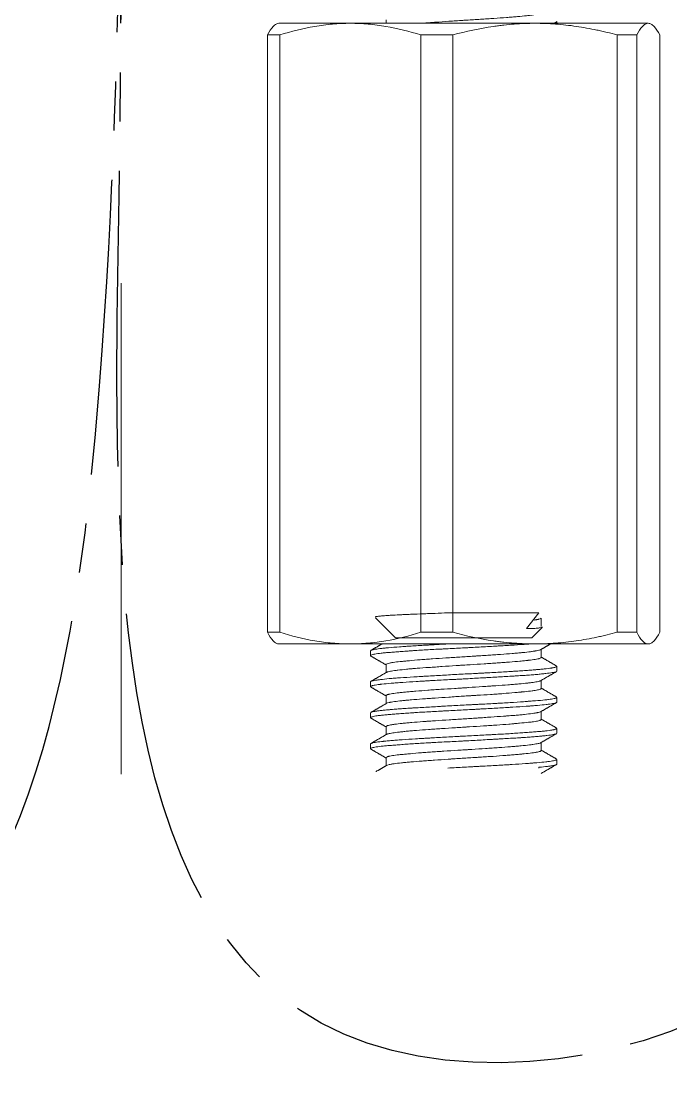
# Model space of a CAD drawing. Extents: x 9509 to 10103, y -15405 to -14985.
# Drawn here: x 9850.33 to 9871.25, y -15349.08 to -15314.65 of the extents above; entities that cross this region are included whole.
import ezdxf

# ---------------------------------------------------------------- set-up
doc = ezdxf.new("R2010")
doc.units = 0
doc.header["$MEASUREMENT"] = 0
for name, pattern in [('CENTER', [47.5, 22, -8.5, 8.5, -8.5]), ('CENTER2', [28.575, 19.05, -3.175, 3.175, -3.175]), ('HIDDEN2', [4.7625, 3.175, -1.5875])]:
    doc.linetypes.add(name, pattern=pattern)
doc.layers.add('1', color=4, linetype='HIDDEN2')
doc.layers.add('CENTER', color=1, linetype='CENTER2')

msp = doc.modelspace()

# ---------------------------------------------------------------- linework, layer by layer
at = {"layer": '1', "color": 1, "linetype": 'CENTER', "lineweight": 13}
msp.add_line((9853.544, -15133.095), (9853.544, -15338.913), dxfattribs=at)
at = {"layer": '1', "color": 7, "linetype": 'Continuous', "lineweight": 18}
for p, q in [((9870.53, -15314.716), (9858.632, -15314.716)), ((9862.081, -15314.604), (9862.081, -15314.716)), ((9867.581, -15314.716), (9867.581, -15314.66)), ((9858.259, -15334.341), (9858.259, -15315.092)), ((9858.655, -15315.092), (9858.259, -15315.092)), ((9858.655, -15334.341), (9858.655, -15315.092)), ((9864.231, -15315.092), (9863.206, -15315.092)), ((9863.206, -15334.341), (9863.206, -15315.092)), ((9864.231, -15334.341), (9864.231, -15315.092)), ((9870.157, -15315.092), (9869.528, -15315.092)), ((9869.528, -15334.341), (9869.528, -15315.092)), ((9870.157, -15334.341), (9870.157, -15315.092)), ((9870.904, -15334.341), (9870.904, -15315.092)), ((9864.071, -15333.716), (9867.009, -15333.716)), ((9867.009, -15333.716), (9866.605, -15334.216)), ((9861.74, -15333.874), (9862.381, -15334.516)), ((9867.081, -15334.15), (9867.081, -15333.888)), ((9858.655, -15334.341), (9858.259, -15334.341)), ((9864.231, -15334.341), (9863.206, -15334.341)), ((9866.875, -15334.216), (9866.605, -15334.216)), ((9866.781, -15334.516), (9867.115, -15334.182)), ((9870.157, -15334.341), (9869.528, -15334.341)), ((9858.581, -15334.716), (9860.931, -15334.716)), ((9860.931, -15334.716), (9866.88, -15334.716)), ((9862.381, -15334.516), (9866.781, -15334.516)), ((9866.88, -15334.716), (9870.53, -15334.716)), ((9861.581, -15334.939), (9861.581, -15335.094)), ((9867.081, -15335.15), (9867.081, -15334.892)), ((9862.081, -15335.383), (9862.081, -15335.641)), ((9867.581, -15335.594), (9867.581, -15335.438)), ((9861.581, -15335.939), (9861.581, -15336.094)), ((9867.081, -15336.15), (9867.081, -15335.892)), ((9862.081, -15336.383), (9862.081, -15336.641)), ((9867.581, -15336.594), (9867.581, -15336.439)), ((9867.081, -15337.15), (9867.081, -15336.892)), ((9861.581, -15336.938), (9861.581, -15337.094)), ((9862.081, -15337.383), (9862.081, -15337.641)), ((9867.581, -15337.594), (9867.581, -15337.438)), ((9861.581, -15337.939), (9861.581, -15338.094)), ((9867.081, -15338.149), (9867.081, -15337.892)), ((9862.081, -15338.383), (9862.081, -15338.641)), ((9867.581, -15338.594), (9867.581, -15338.439)), ((9867.009, -15338.693), (9867.009, -15338.716))]:
    msp.add_line(p, q, dxfattribs=at)
for points, knots in [([(9863.181, -15314.716), (9863.239, -15314.712), (9863.299, -15314.708), (9863.426, -15314.699), (9863.511, -15314.693), (9863.599, -15314.687), (9863.634, -15314.684), (9863.652, -15314.683), (9863.705, -15314.679), (9863.741, -15314.677), (9863.921, -15314.664), (9864.068, -15314.654), (9864.293, -15314.639), (9864.368, -15314.634), (9864.464, -15314.628), (9864.483, -15314.627), (9864.521, -15314.624), (9864.54, -15314.623), (9864.597, -15314.619), (9864.635, -15314.617), (9864.825, -15314.605), (9864.975, -15314.596), (9865.16, -15314.584), (9865.197, -15314.582), (9865.271, -15314.577), (9865.308, -15314.575), (9865.417, -15314.568), (9865.488, -15314.563), (9865.697, -15314.549), (9865.831, -15314.539), (9865.989, -15314.526), (9866.021, -15314.524), (9866.083, -15314.519), (9866.113, -15314.516), (9866.202, -15314.509), (9866.259, -15314.504), (9866.423, -15314.489), (9866.522, -15314.48), (9866.634, -15314.468), (9866.655, -15314.466), (9866.697, -15314.461), (9866.717, -15314.459), (9866.775, -15314.452), (9866.845, -15314.442), (9866.904, -15314.433), (9866.943, -15314.426), (9866.955, -15314.423), (9866.978, -15314.418), (9866.988, -15314.416), (9867.037, -15314.403), (9867.063, -15314.393), (9867.079, -15314.379), (9867.081, -15314.375), (9867.081, -15314.371)], [0.2846428, 0.2846428, 0.2846428, 0.2846428, 0.3126218, 0.3126218, 0.3427278, 0.3502543, 0.3502543, 0.3577808, 0.3577808, 0.3728338, 0.3728338, 0.4330458, 0.4330458, 0.4631519, 0.4631519, 0.4706784, 0.4706784, 0.4782049, 0.4782049, 0.4932579, 0.4932579, 0.5534699, 0.5534699, 0.5685229, 0.5685229, 0.5835759, 0.5835759, 0.6136819, 0.6136819, 0.6738939, 0.6738939, 0.6889469, 0.6889469, 0.7039999, 0.7039999, 0.7341059, 0.7341059, 0.794318, 0.794318, 0.809371, 0.809371, 0.824424, 0.824424, 0.85453, 0.884636, 0.884636, 0.899689, 0.899689, 0.914742, 0.914742, 0.974954, 0.974954, 1, 1, 1, 1]), ([(9858.259, -15315.092), (9858.321, -15314.974), (9858.383, -15314.879), (9858.476, -15314.783), (9858.507, -15314.758), (9858.57, -15314.725), (9858.601, -15314.716), (9858.632, -15314.716)], [0, 0, 0, 0, 0.5, 0.5, 0.75, 0.75, 1, 1, 1, 1]), ([(9860.931, -15314.716), (9860.74, -15314.716), (9860.549, -15314.725), (9860.165, -15314.758), (9859.974, -15314.783), (9859.404, -15314.88), (9859.028, -15314.974), (9858.655, -15315.092)], [0, 0, 0, 0, 0.25, 0.25, 0.5, 0.5, 1, 1, 1, 1]), ([(9863.206, -15315.092), (9862.831, -15314.974), (9862.455, -15314.879), (9861.886, -15314.783), (9861.696, -15314.758), (9861.314, -15314.725), (9861.123, -15314.716), (9860.931, -15314.716)], [0, 0, 0, 0, 0.5, 0.5, 0.75, 0.75, 1, 1, 1, 1]), ([(9866.88, -15314.716), (9866.657, -15314.716), (9866.435, -15314.725), (9866.1, -15314.75), (9865.989, -15314.76), (9865.821, -15314.779), (9865.765, -15314.785), (9865.654, -15314.8), (9865.152, -15314.869), (9864.661, -15314.975), (9864.231, -15315.092)], [0, 0, 0, 0, 0.25, 0.25, 0.375, 0.375, 0.4375, 0.4375, 0.5, 1, 1, 1, 1]), ([(9869.528, -15315.092), (9869.42, -15315.062), (9869.257, -15315.02), (9869.092, -15314.982), (9868.982, -15314.957), (9868.927, -15314.945), (9868.652, -15314.887), (9868.431, -15314.847), (9867.989, -15314.782), (9867.768, -15314.758), (9867.324, -15314.725), (9867.102, -15314.716), (9866.88, -15314.716)], [0, 0, 0, 0, 0.125, 0.1875, 0.1875, 0.25, 0.25, 0.5, 0.5, 0.75, 0.75, 1, 1, 1, 1]), ([(9867.404, -15314.716), (9867.444, -15314.71), (9867.477, -15314.703), (9867.524, -15314.692), (9867.54, -15314.687), (9867.556, -15314.681), (9867.559, -15314.679), (9867.564, -15314.677), (9867.571, -15314.673), (9867.576, -15314.669), (9867.58, -15314.664), (9867.581, -15314.662), (9867.581, -15314.659)], [0.8021387, 0.8021387, 0.8021387, 0.8021387, 0.8700665, 0.8700665, 0.9214645, 0.9214645, 0.9343141, 0.9343141, 0.9471636, 0.9728626, 0.9728626, 1, 1, 1, 1]), ([(9870.53, -15314.716), (9870.499, -15314.716), (9870.468, -15314.725), (9870.405, -15314.758), (9870.373, -15314.783), (9870.28, -15314.88), (9870.218, -15314.974), (9870.157, -15315.092)], [0, 0, 0, 0, 0.25, 0.25, 0.5, 0.5, 1, 1, 1, 1]), ([(9870.904, -15315.092), (9870.842, -15314.974), (9870.78, -15314.879), (9870.687, -15314.783), (9870.656, -15314.758), (9870.593, -15314.725), (9870.562, -15314.716), (9870.53, -15314.716)], [0, 0, 0, 0, 0.5, 0.5, 0.75, 0.75, 1, 1, 1, 1]), ([(9861.729, -15333.846), (9861.733, -15333.844), (9861.739, -15333.842), (9861.751, -15333.839), (9861.756, -15333.838), (9861.768, -15333.836), (9861.775, -15333.834), (9861.812, -15333.829), (9861.852, -15333.824), (9861.95, -15333.814), (9862.009, -15333.809), (9862.094, -15333.803), (9862.112, -15333.801), (9862.148, -15333.799), (9862.205, -15333.795), (9862.265, -15333.791), (9862.393, -15333.784), (9862.486, -15333.779), (9862.637, -15333.771), (9862.69, -15333.769), (9862.799, -15333.764), (9862.854, -15333.762), (9863.026, -15333.755), (9863.145, -15333.751), (9863.332, -15333.743), (9863.396, -15333.741), (9863.494, -15333.737), (9863.526, -15333.736), (9863.593, -15333.734), (9863.626, -15333.733), (9863.794, -15333.726), (9863.931, -15333.721), (9864.071, -15333.716)], [0, 0, 0, 0, 0.043439, 0.043439, 0.071573, 0.071573, 0.099707, 0.099707, 0.212244, 0.212244, 0.32478, 0.32478, 0.352914, 0.352914, 0.381048, 0.437317, 0.437317, 0.549853, 0.549853, 0.606122, 0.606122, 0.66239, 0.66239, 0.774927, 0.774927, 0.831195, 0.831195, 0.859329, 0.859329, 0.887463, 0.887463, 1, 1, 1, 1]), ([(9867.081, -15333.887), (9867.079, -15333.89), (9867.077, -15333.893), (9867.06, -15333.906), (9867.034, -15333.915), (9866.984, -15333.926), (9866.974, -15333.929), (9866.95, -15333.933), (9866.938, -15333.936), (9866.903, -15333.942), (9866.879, -15333.946), (9866.853, -15333.95)], [0, 0, 0, 0, 0.146422, 0.146422, 0.592853, 0.592853, 0.704461, 0.704461, 0.816069, 0.816069, 1, 1, 1, 1]), ([(9858.259, -15334.341), (9858.321, -15334.459), (9858.383, -15334.553), (9858.476, -15334.65), (9858.507, -15334.675), (9858.57, -15334.708), (9858.601, -15334.716), (9858.632, -15334.716)], [0, 0, 0, 0, 0.5, 0.5, 0.75, 0.75, 1, 1, 1, 1]), ([(9860.931, -15334.716), (9860.74, -15334.716), (9860.549, -15334.708), (9860.165, -15334.674), (9859.974, -15334.65), (9859.404, -15334.553), (9859.028, -15334.458), (9858.655, -15334.341)], [0, 0, 0, 0, 0.25, 0.25, 0.5, 0.5, 1, 1, 1, 1]), ([(9863.206, -15334.341), (9862.831, -15334.459), (9862.455, -15334.553), (9861.886, -15334.65), (9861.696, -15334.675), (9861.314, -15334.708), (9861.123, -15334.716), (9860.931, -15334.716)], [0, 0, 0, 0, 0.5, 0.5, 0.75, 0.75, 1, 1, 1, 1]), ([(9866.88, -15334.716), (9866.657, -15334.716), (9866.435, -15334.708), (9866.1, -15334.683), (9865.989, -15334.672), (9865.821, -15334.654), (9865.765, -15334.647), (9865.654, -15334.633), (9865.152, -15334.564), (9864.661, -15334.457), (9864.231, -15334.341)], [0, 0, 0, 0, 0.25, 0.25, 0.375, 0.375, 0.4375, 0.4375, 0.5, 1, 1, 1, 1]), ([(9866.875, -15334.216), (9866.906, -15334.213), (9866.934, -15334.211), (9866.972, -15334.206), (9866.984, -15334.205), (9867.007, -15334.202), (9867.018, -15334.2), (9867.067, -15334.193), (9867.094, -15334.187), (9867.117, -15334.179), (9867.121, -15334.176), (9867.124, -15334.174)], [0, 0, 0, 0, 0.206312, 0.206312, 0.309467, 0.309467, 0.412623, 0.412623, 0.825246, 0.825246, 1, 1, 1, 1]), ([(9869.528, -15334.341), (9869.42, -15334.37), (9869.257, -15334.412), (9869.092, -15334.451), (9868.982, -15334.475), (9868.927, -15334.488), (9868.652, -15334.546), (9868.431, -15334.586), (9867.989, -15334.65), (9867.768, -15334.675), (9867.324, -15334.708), (9867.102, -15334.716), (9866.88, -15334.716)], [0, 0, 0, 0, 0.125, 0.1875, 0.1875, 0.25, 0.25, 0.5, 0.5, 0.75, 0.75, 1, 1, 1, 1]), ([(9870.53, -15334.716), (9870.499, -15334.716), (9870.468, -15334.708), (9870.405, -15334.674), (9870.373, -15334.65), (9870.28, -15334.553), (9870.218, -15334.458), (9870.157, -15334.341)], [0, 0, 0, 0, 0.25, 0.25, 0.5, 0.5, 1, 1, 1, 1]), ([(9870.904, -15334.341), (9870.842, -15334.459), (9870.78, -15334.553), (9870.687, -15334.65), (9870.656, -15334.675), (9870.593, -15334.708), (9870.562, -15334.716), (9870.53, -15334.716)], [0, 0, 0, 0, 0.5, 0.5, 0.75, 0.75, 1, 1, 1, 1]), ([(9866.744, -15334.716), (9866.737, -15334.716), (9866.731, -15334.717), (9866.693, -15334.72), (9866.661, -15334.722), (9866.611, -15334.726), (9866.595, -15334.727), (9866.561, -15334.729), (9866.544, -15334.73), (9866.39, -15334.741), (9866.244, -15334.75), (9866.013, -15334.763), (9865.934, -15334.768), (9865.832, -15334.774), (9865.811, -15334.775), (9865.77, -15334.777), (9865.749, -15334.779), (9865.687, -15334.782), (9865.645, -15334.785), (9865.434, -15334.797), (9865.261, -15334.807), (9864.997, -15334.822), (9864.908, -15334.827), (9864.796, -15334.833), (9864.773, -15334.834), (9864.728, -15334.837), (9864.661, -15334.84), (9864.593, -15334.844), (9864.37, -15334.856), (9864.192, -15334.865), (9863.973, -15334.876), (9863.907, -15334.879), (9863.841, -15334.883), (9863.798, -15334.885), (9863.776, -15334.886), (9863.667, -15334.892), (9863.582, -15334.896), (9863.332, -15334.91), (9863.173, -15334.92), (9862.981, -15334.932), (9862.943, -15334.935), (9862.887, -15334.939), (9862.869, -15334.94), (9862.832, -15334.942), (9862.741, -15334.949), (9862.654, -15334.955), (9862.52, -15334.965), (9862.457, -15334.969), (9862.334, -15334.979), (9862.276, -15334.983), (9862.193, -15334.99), (9862.166, -15334.992), (9862.113, -15334.997), (9862.088, -15334.999), (9862.015, -15335.006), (9861.97, -15335.011), (9861.845, -15335.024), (9861.776, -15335.034), (9861.708, -15335.046), (9861.695, -15335.049), (9861.672, -15335.054), (9861.661, -15335.056), (9861.632, -15335.064), (9861.602, -15335.074), (9861.587, -15335.083), (9861.58, -15335.093), (9861.581, -15335.098), (9861.588, -15335.105), (9861.592, -15335.108), (9861.597, -15335.11)], [0, 0, 0, 0, 0.003762, 0.003762, 0.021846, 0.021846, 0.030888, 0.030888, 0.039931, 0.039931, 0.112269, 0.112269, 0.148438, 0.148438, 0.15748, 0.15748, 0.166522, 0.166522, 0.184607, 0.184607, 0.256945, 0.256945, 0.293114, 0.293114, 0.302156, 0.302156, 0.311198, 0.329283, 0.329283, 0.401621, 0.401621, 0.419705, 0.428747, 0.428747, 0.43779, 0.43779, 0.473959, 0.473959, 0.546297, 0.546297, 0.564381, 0.564381, 0.573423, 0.573423, 0.582465, 0.618634, 0.618634, 0.654803, 0.654803, 0.690972, 0.690972, 0.709057, 0.709057, 0.727141, 0.727141, 0.76331, 0.76331, 0.835648, 0.835648, 0.853733, 0.853733, 0.871817, 0.871817, 0.907986, 0.944155, 0.944155, 0.980324, 0.980324, 1, 1, 1, 1]), ([(9861.595, -15334.923), (9861.595, -15334.923), (9861.604, -15334.919), (9861.616, -15334.914), (9861.641, -15334.907), (9861.651, -15334.905), (9861.666, -15334.902), (9861.672, -15334.9), (9861.683, -15334.898), (9861.689, -15334.897), (9861.744, -15334.887), (9861.808, -15334.877), (9861.925, -15334.863), (9861.968, -15334.858), (9862.026, -15334.852), (9862.038, -15334.851), (9862.063, -15334.848), (9862.075, -15334.847), (9862.113, -15334.843), (9862.138, -15334.841), (9862.271, -15334.828), (9862.389, -15334.818), (9862.584, -15334.804), (9862.652, -15334.8), (9862.741, -15334.794), (9862.758, -15334.793), (9862.795, -15334.791), (9862.849, -15334.787), (9862.904, -15334.784), (9863.092, -15334.772), (9863.249, -15334.763), (9863.456, -15334.751), (9863.518, -15334.748), (9863.582, -15334.744), (9863.624, -15334.742), (9863.646, -15334.741), (9863.753, -15334.734), (9863.84, -15334.729), (9863.977, -15334.722), (9864.028, -15334.719), (9864.078, -15334.716)], [0, 0, 0, 0, 0.001095, 0.069626, 0.069626, 0.103891, 0.103891, 0.121024, 0.121024, 0.138156, 0.138156, 0.275218, 0.275218, 0.343749, 0.343749, 0.360882, 0.360882, 0.378014, 0.378014, 0.41228, 0.41228, 0.549341, 0.549341, 0.617872, 0.617872, 0.635005, 0.635005, 0.652137, 0.686403, 0.686403, 0.823464, 0.823464, 0.85773, 0.874863, 0.874863, 0.891995, 0.891995, 0.960526, 0.960526, 1, 1, 1, 1]), ([(9867.071, -15334.898), (9867.065, -15334.902), (9867.057, -15334.905), (9867.021, -15334.918), (9866.983, -15334.927), (9866.919, -15334.939), (9866.905, -15334.942), (9866.883, -15334.945), (9866.875, -15334.946), (9866.86, -15334.949), (9866.852, -15334.95), (9866.812, -15334.956), (9866.776, -15334.961), (9866.662, -15334.976), (9866.575, -15334.986), (9866.463, -15334.997), (9866.451, -15334.998), (9866.425, -15335.001), (9866.412, -15335.002), (9866.373, -15335.006), (9866.346, -15335.008), (9866.264, -15335.015), (9866.208, -15335.02), (9866.032, -15335.034), (9865.906, -15335.043), (9865.755, -15335.054), (9865.739, -15335.055), (9865.705, -15335.057), (9865.654, -15335.061), (9865.602, -15335.064), (9865.498, -15335.072), (9865.357, -15335.081), (9865.211, -15335.091), (9865.101, -15335.099), (9865.064, -15335.101), (9864.989, -15335.106), (9864.951, -15335.109), (9864.838, -15335.116), (9864.763, -15335.121), (9864.612, -15335.131), (9864.537, -15335.136), (9864.386, -15335.145), (9864.311, -15335.15), (9864.198, -15335.157), (9864.161, -15335.159), (9864.086, -15335.164), (9864.049, -15335.166), (9863.864, -15335.178), (9863.721, -15335.187), (9863.514, -15335.202), (9863.446, -15335.206), (9863.346, -15335.214), (9863.313, -15335.216), (9863.248, -15335.221), (9863.216, -15335.224), (9863.059, -15335.236), (9862.942, -15335.246), (9862.78, -15335.261), (9862.728, -15335.266), (9862.629, -15335.275), (9862.583, -15335.28), (9862.452, -15335.294), (9862.377, -15335.303), (9862.297, -15335.315), (9862.282, -15335.317), (9862.253, -15335.322), (9862.239, -15335.324), (9862.201, -15335.332), (9862.179, -15335.337), (9862.123, -15335.352), (9862.098, -15335.362), (9862.085, -15335.374), (9862.083, -15335.377), (9862.082, -15335.38), (9862.081, -15335.381), (9862.081, -15335.382)], [0, 0, 0, 0, 0.024331, 0.024331, 0.083969, 0.083969, 0.098878, 0.098878, 0.106333, 0.106333, 0.113787, 0.113787, 0.143606, 0.143606, 0.203243, 0.203243, 0.210698, 0.210698, 0.218153, 0.218153, 0.233062, 0.233062, 0.262881, 0.262881, 0.322518, 0.322518, 0.329973, 0.329973, 0.337427, 0.352337, 0.352337, 0.382155, 0.411974, 0.411974, 0.426883, 0.426883, 0.441793, 0.441793, 0.471611, 0.471611, 0.50143, 0.50143, 0.531249, 0.531249, 0.546158, 0.546158, 0.561067, 0.561067, 0.620705, 0.620705, 0.650523, 0.650523, 0.665433, 0.665433, 0.680342, 0.680342, 0.739979, 0.739979, 0.769798, 0.769798, 0.799617, 0.799617, 0.859254, 0.859254, 0.874163, 0.874163, 0.889073, 0.889073, 0.918891, 0.918891, 0.978529, 0.978529, 0.993438, 0.993438, 1, 1, 1, 1]), ([(9862.096, -15335.632), (9862.1, -15335.63), (9862.105, -15335.628), (9862.113, -15335.625), (9862.116, -15335.624), (9862.123, -15335.621), (9862.126, -15335.62), (9862.16, -15335.61), (9862.203, -15335.6), (9862.287, -15335.586), (9862.326, -15335.58), (9862.37, -15335.574), (9862.388, -15335.571), (9862.398, -15335.57), (9862.426, -15335.566), (9862.445, -15335.564), (9862.547, -15335.551), (9862.639, -15335.541), (9862.792, -15335.527), (9862.846, -15335.522), (9862.917, -15335.516), (9862.932, -15335.515), (9862.961, -15335.512), (9863.004, -15335.509), (9863.049, -15335.505), (9863.201, -15335.493), (9863.329, -15335.484), (9863.499, -15335.472), (9863.534, -15335.47), (9863.603, -15335.465), (9863.639, -15335.463), (9863.746, -15335.455), (9863.818, -15335.45), (9864.036, -15335.436), (9864.184, -15335.425), (9864.374, -15335.413), (9864.412, -15335.41), (9864.488, -15335.405), (9864.527, -15335.403), (9864.641, -15335.396), (9864.717, -15335.391), (9864.943, -15335.377), (9865.092, -15335.368), (9865.276, -15335.356), (9865.313, -15335.354), (9865.386, -15335.349), (9865.421, -15335.347), (9865.528, -15335.339), (9865.667, -15335.33), (9865.801, -15335.32), (9865.898, -15335.313), (9865.946, -15335.309), (9865.994, -15335.305), (9866.025, -15335.302), (9866.041, -15335.301), (9866.18, -15335.29), (9866.293, -15335.28), (9866.449, -15335.266), (9866.499, -15335.261), (9866.569, -15335.254), (9866.592, -15335.252), (9866.626, -15335.248), (9866.637, -15335.247), (9866.658, -15335.245), (9866.669, -15335.243), (9866.762, -15335.233), (9866.832, -15335.223), (9866.919, -15335.209), (9866.952, -15335.203), (9866.979, -15335.197), (9866.99, -15335.194), (9866.995, -15335.193), (9867.009, -15335.189), (9867.018, -15335.187), (9867.058, -15335.174), (9867.076, -15335.164), (9867.081, -15335.152), (9867.081, -15335.15), (9867.081, -15335.148)], [0, 0, 0, 0, 0.013796, 0.013796, 0.021294, 0.021294, 0.028792, 0.028792, 0.088772, 0.088772, 0.118763, 0.126261, 0.126261, 0.133758, 0.133758, 0.148753, 0.148753, 0.208734, 0.208734, 0.238725, 0.238725, 0.246222, 0.246222, 0.25372, 0.268715, 0.268715, 0.328696, 0.328696, 0.343691, 0.343691, 0.358687, 0.358687, 0.388677, 0.388677, 0.448658, 0.448658, 0.463653, 0.463653, 0.478648, 0.478648, 0.508639, 0.508639, 0.56862, 0.56862, 0.583615, 0.583615, 0.59861, 0.59861, 0.628601, 0.658591, 0.658591, 0.673586, 0.681084, 0.681084, 0.688582, 0.688582, 0.748562, 0.748562, 0.778553, 0.778553, 0.793548, 0.793548, 0.801046, 0.801046, 0.808543, 0.808543, 0.868524, 0.868524, 0.898515, 0.906012, 0.906012, 0.91351, 0.91351, 0.928505, 0.928505, 0.988486, 0.988486, 1, 1, 1, 1]), ([(9861.581, -15335.938), (9861.581, -15335.937), (9861.582, -15335.936), (9861.583, -15335.933), (9861.586, -15335.929), (9861.591, -15335.926), (9861.594, -15335.923), (9861.597, -15335.922), (9861.619, -15335.912), (9861.654, -15335.903), (9861.73, -15335.889), (9861.759, -15335.885), (9861.809, -15335.878), (9861.826, -15335.875), (9861.863, -15335.871), (9861.883, -15335.868), (9861.984, -15335.856), (9862.079, -15335.846), (9862.24, -15335.831), (9862.297, -15335.826), (9862.387, -15335.819), (9862.418, -15335.817), (9862.482, -15335.812), (9862.514, -15335.809), (9862.68, -15335.798), (9862.821, -15335.789), (9863.047, -15335.775), (9863.125, -15335.771), (9863.245, -15335.764), (9863.286, -15335.761), (9863.368, -15335.757), (9863.409, -15335.754), (9863.616, -15335.742), (9863.787, -15335.732), (9864.049, -15335.717), (9864.138, -15335.712), (9864.317, -15335.702), (9864.407, -15335.697), (9864.675, -15335.683), (9864.853, -15335.674), (9865.075, -15335.663), (9865.119, -15335.66), (9865.207, -15335.656), (9865.252, -15335.654), (9865.383, -15335.647), (9865.469, -15335.642), (9865.723, -15335.628), (9865.885, -15335.619), (9866.082, -15335.607), (9866.12, -15335.604), (9866.178, -15335.6), (9866.197, -15335.599), (9866.235, -15335.597), (9866.329, -15335.59), (9866.49, -15335.579), (9866.622, -15335.569), (9866.749, -15335.56), (9866.81, -15335.555), (9866.883, -15335.55), (9866.898, -15335.548), (9866.926, -15335.546), (9866.94, -15335.545), (9866.981, -15335.541), (9867.008, -15335.539), (9867.086, -15335.532), (9867.134, -15335.528), (9867.268, -15335.514), (9867.343, -15335.505), (9867.412, -15335.494), (9867.419, -15335.493), (9867.434, -15335.49), (9867.454, -15335.487), (9867.473, -15335.483), (9867.507, -15335.475), (9867.544, -15335.465), (9867.566, -15335.455), (9867.576, -15335.448), (9867.58, -15335.444), (9867.581, -15335.441), (9867.581, -15335.438), (9867.581, -15335.437), (9867.58, -15335.431), (9867.574, -15335.426), (9867.564, -15335.421)], [0, 0, 0, 0, 0.005079, 0.005079, 0.018883, 0.025784, 0.025784, 0.032686, 0.032686, 0.087898, 0.087898, 0.115504, 0.115504, 0.129307, 0.129307, 0.14311, 0.14311, 0.198322, 0.198322, 0.225928, 0.225928, 0.239731, 0.239731, 0.253534, 0.253534, 0.308746, 0.308746, 0.336352, 0.336352, 0.350155, 0.350155, 0.363958, 0.363958, 0.41917, 0.41917, 0.446776, 0.446776, 0.474382, 0.474382, 0.529594, 0.529594, 0.543397, 0.543397, 0.5572, 0.5572, 0.584806, 0.584806, 0.640018, 0.640018, 0.653821, 0.653821, 0.660722, 0.660722, 0.667624, 0.69523, 0.722836, 0.722836, 0.750442, 0.750442, 0.757343, 0.757343, 0.764245, 0.764245, 0.778048, 0.778048, 0.805654, 0.805654, 0.860866, 0.860866, 0.867767, 0.867767, 0.874669, 0.888472, 0.888472, 0.916078, 0.943684, 0.943684, 0.957487, 0.964389, 0.964389, 0.97129, 0.97129, 1, 1, 1, 1]), ([(9867.568, -15335.609), (9867.564, -15335.611), (9867.55, -15335.618), (9867.527, -15335.624), (9867.497, -15335.631), (9867.486, -15335.633), (9867.462, -15335.638), (9867.449, -15335.64), (9867.38, -15335.652), (9867.31, -15335.661), (9867.184, -15335.676), (9867.138, -15335.68), (9867.064, -15335.688), (9867.038, -15335.69), (9866.985, -15335.695), (9866.958, -15335.698), (9866.874, -15335.705), (9866.816, -15335.71), (9866.693, -15335.72), (9866.628, -15335.725), (9866.494, -15335.734), (9866.424, -15335.738), (9866.315, -15335.745), (9866.278, -15335.747), (9866.203, -15335.752), (9866.165, -15335.754), (9865.973, -15335.766), (9865.813, -15335.775), (9865.562, -15335.789), (9865.477, -15335.794), (9865.346, -15335.802), (9865.303, -15335.804), (9865.215, -15335.809), (9865.171, -15335.812), (9864.951, -15335.824), (9864.774, -15335.834), (9864.55, -15335.846), (9864.505, -15335.849), (9864.415, -15335.853), (9864.37, -15335.856), (9864.235, -15335.862), (9864.146, -15335.867), (9863.883, -15335.88), (9863.71, -15335.889), (9863.5, -15335.901), (9863.458, -15335.903), (9863.396, -15335.907), (9863.375, -15335.908), (9863.334, -15335.911), (9863.232, -15335.917), (9863.133, -15335.923), (9862.903, -15335.937), (9862.758, -15335.947), (9862.604, -15335.958), (9862.587, -15335.96), (9862.554, -15335.962), (9862.537, -15335.963), (9862.488, -15335.967), (9862.456, -15335.969), (9862.363, -15335.976), (9862.303, -15335.981), (9862.135, -15335.995), (9862.036, -15336.004), (9861.938, -15336.014), (9861.928, -15336.015), (9861.907, -15336.018), (9861.877, -15336.021), (9861.848, -15336.025), (9861.795, -15336.032), (9861.731, -15336.041), (9861.682, -15336.051), (9861.651, -15336.059), (9861.637, -15336.062), (9861.626, -15336.066), (9861.618, -15336.069), (9861.615, -15336.07), (9861.599, -15336.076), (9861.59, -15336.081), (9861.583, -15336.089), (9861.582, -15336.091), (9861.581, -15336.094)], [0, 0, 0, 0, 0.013182, 0.042608, 0.042608, 0.057321, 0.057321, 0.072034, 0.072034, 0.130885, 0.130885, 0.16031, 0.16031, 0.175023, 0.175023, 0.189736, 0.189736, 0.219161, 0.219161, 0.248587, 0.248587, 0.278013, 0.278013, 0.292725, 0.292725, 0.307438, 0.307438, 0.366289, 0.366289, 0.395715, 0.395715, 0.410428, 0.410428, 0.425141, 0.425141, 0.483992, 0.483992, 0.498704, 0.498704, 0.513417, 0.513417, 0.542843, 0.542843, 0.601694, 0.601694, 0.616407, 0.616407, 0.623763, 0.623763, 0.63112, 0.660545, 0.660545, 0.719396, 0.719396, 0.726753, 0.726753, 0.734109, 0.734109, 0.748822, 0.748822, 0.778247, 0.778247, 0.837099, 0.837099, 0.844455, 0.844455, 0.851811, 0.866524, 0.866524, 0.89595, 0.925375, 0.925375, 0.940088, 0.947445, 0.947445, 0.954801, 0.954801, 0.984227, 0.984227, 1, 1, 1, 1]), ([(9867.066, -15335.901), (9867.063, -15335.902), (9867.059, -15335.904), (9867.049, -15335.908), (9867.043, -15335.91), (9867.029, -15335.915), (9867.02, -15335.917), (9866.976, -15335.929), (9866.927, -15335.938), (9866.836, -15335.953), (9866.802, -15335.958), (9866.746, -15335.965), (9866.727, -15335.967), (9866.687, -15335.972), (9866.666, -15335.975), (9866.559, -15335.987), (9866.463, -15335.997), (9866.304, -15336.012), (9866.248, -15336.017), (9866.175, -15336.023), (9866.161, -15336.024), (9866.131, -15336.026), (9866.086, -15336.03), (9866.04, -15336.033), (9865.885, -15336.045), (9865.754, -15336.054), (9865.582, -15336.066), (9865.53, -15336.069), (9865.476, -15336.073), (9865.441, -15336.076), (9865.423, -15336.077), (9865.333, -15336.083), (9865.26, -15336.088), (9865.041, -15336.103), (9864.892, -15336.113), (9864.703, -15336.125), (9864.665, -15336.128), (9864.608, -15336.131), (9864.589, -15336.133), (9864.551, -15336.135), (9864.532, -15336.136), (9864.437, -15336.142), (9864.361, -15336.147), (9864.137, -15336.161), (9863.989, -15336.17), (9863.808, -15336.182), (9863.772, -15336.184), (9863.7, -15336.189), (9863.664, -15336.191), (9863.559, -15336.198), (9863.491, -15336.203), (9863.291, -15336.218), (9863.164, -15336.228), (9863.014, -15336.24), (9862.984, -15336.243), (9862.926, -15336.248), (9862.898, -15336.25), (9862.816, -15336.258), (9862.763, -15336.262), (9862.663, -15336.272), (9862.616, -15336.276), (9862.548, -15336.283), (9862.526, -15336.286), (9862.484, -15336.29), (9862.463, -15336.293), (9862.365, -15336.304), (9862.299, -15336.314), (9862.218, -15336.328), (9862.195, -15336.333), (9862.164, -15336.341), (9862.154, -15336.343), (9862.137, -15336.348), (9862.129, -15336.351), (9862.096, -15336.363), (9862.082, -15336.373), (9862.081, -15336.383)], [0, 0, 0, 0, 0.011277, 0.011277, 0.026272, 0.026272, 0.041267, 0.041267, 0.101248, 0.101248, 0.131238, 0.131238, 0.146233, 0.146233, 0.161229, 0.161229, 0.22121, 0.22121, 0.2512, 0.2512, 0.258698, 0.258698, 0.266195, 0.28119, 0.28119, 0.341171, 0.341171, 0.356166, 0.363664, 0.363664, 0.371162, 0.371162, 0.401152, 0.401152, 0.461133, 0.461133, 0.476128, 0.476128, 0.483626, 0.483626, 0.491123, 0.491123, 0.521114, 0.521114, 0.581095, 0.581095, 0.59609, 0.59609, 0.611085, 0.611085, 0.641076, 0.641076, 0.701056, 0.701056, 0.716052, 0.716052, 0.731047, 0.731047, 0.761037, 0.761037, 0.791028, 0.791028, 0.806023, 0.806023, 0.821018, 0.821018, 0.880999, 0.880999, 0.910989, 0.910989, 0.925985, 0.925985, 0.94098, 0.94098, 1, 1, 1, 1]), ([(9862.099, -15336.631), (9862.115, -15336.622), (9862.143, -15336.614), (9862.192, -15336.603), (9862.209, -15336.6), (9862.228, -15336.596), (9862.242, -15336.594), (9862.249, -15336.593), (9862.284, -15336.587), (9862.315, -15336.582), (9862.417, -15336.567), (9862.497, -15336.557), (9862.612, -15336.545), (9862.635, -15336.542), (9862.672, -15336.538), (9862.685, -15336.537), (9862.71, -15336.534), (9862.722, -15336.533), (9862.787, -15336.527), (9862.84, -15336.522), (9863.008, -15336.508), (9863.129, -15336.499), (9863.29, -15336.487), (9863.323, -15336.485), (9863.39, -15336.48), (9863.424, -15336.478), (9863.526, -15336.471), (9863.595, -15336.466), (9863.806, -15336.451), (9863.951, -15336.441), (9864.177, -15336.426), (9864.252, -15336.421), (9864.403, -15336.411), (9864.478, -15336.406), (9864.629, -15336.396), (9864.705, -15336.392), (9864.819, -15336.384), (9864.857, -15336.382), (9864.932, -15336.377), (9864.97, -15336.375), (9865.159, -15336.364), (9865.305, -15336.354), (9865.518, -15336.34), (9865.587, -15336.335), (9865.691, -15336.328), (9865.725, -15336.326), (9865.792, -15336.321), (9865.826, -15336.318), (9865.989, -15336.306), (9866.112, -15336.296), (9866.283, -15336.281), (9866.338, -15336.276), (9866.404, -15336.27), (9866.417, -15336.269), (9866.442, -15336.266), (9866.481, -15336.263), (9866.517, -15336.259), (9866.635, -15336.247), (9866.718, -15336.238), (9866.807, -15336.226), (9866.832, -15336.223), (9866.856, -15336.219), (9866.872, -15336.217), (9866.88, -15336.216), (9866.916, -15336.21), (9866.943, -15336.205), (9867.011, -15336.19), (9867.043, -15336.18), (9867.067, -15336.167), (9867.071, -15336.165), (9867.077, -15336.16), (9867.079, -15336.157), (9867.081, -15336.153), (9867.081, -15336.151), (9867.081, -15336.149)], [0, 0, 0, 0, 0.054913, 0.054913, 0.069966, 0.077493, 0.077493, 0.085019, 0.085019, 0.115125, 0.115125, 0.175337, 0.175337, 0.19039, 0.19039, 0.197917, 0.197917, 0.205443, 0.205443, 0.235549, 0.235549, 0.295761, 0.295761, 0.310814, 0.310814, 0.325867, 0.325867, 0.355973, 0.355973, 0.416185, 0.416185, 0.446291, 0.446291, 0.476397, 0.476397, 0.506503, 0.506503, 0.521556, 0.521556, 0.536609, 0.536609, 0.596821, 0.596821, 0.626926, 0.626926, 0.641979, 0.641979, 0.657032, 0.657032, 0.717244, 0.717244, 0.74735, 0.74735, 0.754877, 0.754877, 0.762403, 0.777456, 0.777456, 0.837668, 0.837668, 0.852721, 0.860248, 0.860248, 0.867774, 0.867774, 0.89788, 0.89788, 0.958092, 0.958092, 0.973145, 0.973145, 0.988198, 0.988198, 1, 1, 1, 1]), ([(9861.598, -15336.922), (9861.6, -15336.921), (9861.602, -15336.92), (9861.625, -15336.91), (9861.662, -15336.901), (9861.729, -15336.89), (9861.743, -15336.887), (9861.774, -15336.883), (9861.79, -15336.88), (9861.841, -15336.873), (9861.916, -15336.864), (9862.006, -15336.854), (9862.078, -15336.847), (9862.115, -15336.843), (9862.155, -15336.839), (9862.182, -15336.837), (9862.195, -15336.835), (9862.264, -15336.829), (9862.323, -15336.824), (9862.444, -15336.815), (9862.508, -15336.81), (9862.64, -15336.801), (9862.709, -15336.796), (9862.817, -15336.789), (9862.854, -15336.787), (9862.91, -15336.784), (9862.928, -15336.782), (9862.966, -15336.78), (9862.985, -15336.779), (9863.157, -15336.769), (9863.317, -15336.759), (9863.566, -15336.745), (9863.651, -15336.74), (9863.759, -15336.734), (9863.781, -15336.733), (9863.824, -15336.73), (9863.846, -15336.729), (9863.912, -15336.725), (9863.956, -15336.723), (9864.176, -15336.71), (9864.353, -15336.7), (9864.621, -15336.686), (9864.711, -15336.681), (9864.823, -15336.675), (9864.846, -15336.674), (9864.891, -15336.672), (9864.958, -15336.669), (9865.025, -15336.665), (9865.246, -15336.654), (9865.418, -15336.645), (9865.629, -15336.633), (9865.692, -15336.63), (9865.754, -15336.626), (9865.796, -15336.624), (9865.816, -15336.623), (9865.919, -15336.617), (9865.999, -15336.612), (9866.231, -15336.597), (9866.377, -15336.587), (9866.549, -15336.575), (9866.582, -15336.572), (9866.632, -15336.569), (9866.648, -15336.568), (9866.681, -15336.565), (9866.761, -15336.559), (9866.836, -15336.553), (9867.007, -15336.54), (9867.108, -15336.531), (9867.218, -15336.519), (9867.24, -15336.517), (9867.28, -15336.512), (9867.3, -15336.51), (9867.355, -15336.503), (9867.388, -15336.498), (9867.475, -15336.483), (9867.518, -15336.473), (9867.553, -15336.461), (9867.559, -15336.458), (9867.569, -15336.453), (9867.572, -15336.451), (9867.58, -15336.445), (9867.582, -15336.441), (9867.581, -15336.438)], [0, 0, 0, 0, 0.005188, 0.005188, 0.064151, 0.064151, 0.078891, 0.078891, 0.093632, 0.093632, 0.123113, 0.152594, 0.152594, 0.167335, 0.174705, 0.174705, 0.182075, 0.182075, 0.211556, 0.211556, 0.241037, 0.241037, 0.270518, 0.270518, 0.285259, 0.285259, 0.292629, 0.292629, 0.3, 0.3, 0.358962, 0.358962, 0.388443, 0.388443, 0.395813, 0.395813, 0.403183, 0.403183, 0.417924, 0.417924, 0.476886, 0.476886, 0.506367, 0.506367, 0.513738, 0.513738, 0.521108, 0.535848, 0.535848, 0.594811, 0.594811, 0.609551, 0.616921, 0.616921, 0.624292, 0.624292, 0.653773, 0.653773, 0.712735, 0.712735, 0.727476, 0.727476, 0.734846, 0.734846, 0.742216, 0.771697, 0.771697, 0.83066, 0.83066, 0.8454, 0.8454, 0.860141, 0.860141, 0.889622, 0.889622, 0.948584, 0.948584, 0.963325, 0.963325, 0.978065, 0.978065, 1, 1, 1, 1]), ([(9867.581, -15336.594), (9867.581, -15336.596), (9867.581, -15336.598), (9867.579, -15336.601), (9867.576, -15336.604), (9867.571, -15336.607), (9867.57, -15336.608), (9867.565, -15336.611), (9867.563, -15336.612), (9867.539, -15336.622), (9867.502, -15336.631), (9867.423, -15336.645), (9867.393, -15336.649), (9867.35, -15336.655), (9867.342, -15336.656), (9867.324, -15336.659), (9867.314, -15336.66), (9867.286, -15336.664), (9867.266, -15336.666), (9867.163, -15336.678), (9867.067, -15336.688), (9866.904, -15336.703), (9866.846, -15336.708), (9866.77, -15336.714), (9866.754, -15336.715), (9866.723, -15336.718), (9866.675, -15336.721), (9866.626, -15336.725), (9866.46, -15336.736), (9866.318, -15336.745), (9866.128, -15336.757), (9866.07, -15336.76), (9866.011, -15336.763), (9865.971, -15336.766), (9865.951, -15336.767), (9865.85, -15336.773), (9865.768, -15336.778), (9865.519, -15336.792), (9865.348, -15336.802), (9865.128, -15336.814), (9865.084, -15336.817), (9864.995, -15336.822), (9864.95, -15336.824), (9864.816, -15336.832), (9864.727, -15336.837), (9864.459, -15336.851), (9864.281, -15336.86), (9864.059, -15336.871), (9864.015, -15336.874), (9863.926, -15336.878), (9863.883, -15336.88), (9863.752, -15336.887), (9863.667, -15336.892), (9863.414, -15336.906), (9863.252, -15336.915), (9863.056, -15336.927), (9863.017, -15336.93), (9862.941, -15336.935), (9862.904, -15336.937), (9862.794, -15336.945), (9862.652, -15336.955), (9862.52, -15336.965), (9862.394, -15336.974), (9862.334, -15336.979), (9862.247, -15336.986), (9862.219, -15336.988), (9862.164, -15336.992), (9862.138, -15336.995), (9862.062, -15337.001), (9861.967, -15337.011), (9861.886, -15337.02), (9861.831, -15337.027), (9861.813, -15337.029), (9861.78, -15337.034), (9861.764, -15337.036), (9861.69, -15337.049), (9861.646, -15337.059), (9861.604, -15337.074), (9861.594, -15337.079), (9861.585, -15337.086), (9861.583, -15337.088), (9861.582, -15337.092), (9861.581, -15337.093), (9861.581, -15337.094)], [0, 0, 0, 0, 0.009352, 0.009352, 0.023609, 0.023609, 0.030737, 0.030737, 0.037865, 0.037865, 0.094891, 0.094891, 0.123403, 0.123403, 0.130532, 0.130532, 0.13766, 0.13766, 0.151916, 0.151916, 0.208942, 0.208942, 0.237455, 0.237455, 0.244583, 0.244583, 0.251711, 0.265967, 0.265967, 0.322993, 0.322993, 0.337249, 0.344377, 0.344377, 0.351506, 0.351506, 0.380018, 0.380018, 0.437044, 0.437044, 0.4513, 0.4513, 0.465557, 0.465557, 0.494069, 0.494069, 0.551095, 0.551095, 0.565351, 0.565351, 0.579608, 0.579608, 0.60812, 0.60812, 0.665146, 0.665146, 0.679402, 0.679402, 0.693659, 0.693659, 0.722171, 0.750684, 0.750684, 0.779197, 0.779197, 0.793453, 0.793453, 0.80771, 0.80771, 0.836222, 0.864735, 0.864735, 0.878992, 0.878992, 0.893248, 0.893248, 0.950274, 0.950274, 0.978786, 0.978786, 0.993043, 0.993043, 1, 1, 1, 1]), ([(9867.067, -15336.9), (9867.065, -15336.901), (9867.064, -15336.902), (9867.043, -15336.912), (9867.011, -15336.921), (9866.954, -15336.933), (9866.941, -15336.935), (9866.915, -15336.94), (9866.901, -15336.942), (9866.857, -15336.949), (9866.825, -15336.954), (9866.719, -15336.969), (9866.636, -15336.979), (9866.518, -15336.991), (9866.494, -15336.994), (9866.444, -15336.999), (9866.418, -15337.001), (9866.34, -15337.009), (9866.286, -15337.013), (9866.173, -15337.023), (9866.114, -15337.027), (9866.022, -15337.034), (9865.975, -15337.038), (9865.928, -15337.041), (9865.895, -15337.044), (9865.879, -15337.045), (9865.732, -15337.055), (9865.596, -15337.065), (9865.384, -15337.079), (9865.312, -15337.084), (9865.202, -15337.092), (9865.166, -15337.094), (9865.11, -15337.098), (9865.091, -15337.099), (9865.054, -15337.102), (9865.035, -15337.103), (9864.867, -15337.115), (9864.717, -15337.125), (9864.491, -15337.139), (9864.396, -15337.145), (9864.302, -15337.151), (9864.264, -15337.153), (9864.245, -15337.154), (9864.188, -15337.158), (9864.151, -15337.16), (9863.965, -15337.171), (9863.82, -15337.181), (9863.609, -15337.195), (9863.54, -15337.2), (9863.454, -15337.206), (9863.437, -15337.207), (9863.403, -15337.21), (9863.353, -15337.213), (9863.304, -15337.217), (9863.143, -15337.229), (9863.023, -15337.239), (9862.882, -15337.252), (9862.855, -15337.254), (9862.8, -15337.259), (9862.774, -15337.261), (9862.696, -15337.269), (9862.647, -15337.273), (9862.509, -15337.287), (9862.428, -15337.296), (9862.341, -15337.308), (9862.325, -15337.31), (9862.293, -15337.315), (9862.278, -15337.318), (9862.235, -15337.325), (9862.21, -15337.33), (9862.145, -15337.345), (9862.114, -15337.355), (9862.093, -15337.367), (9862.089, -15337.37), (9862.084, -15337.375), (9862.083, -15337.377), (9862.082, -15337.381), (9862.081, -15337.382), (9862.081, -15337.383)], [0, 0, 0, 0, 0.005746, 0.005746, 0.065612, 0.065612, 0.080579, 0.080579, 0.095545, 0.095545, 0.125478, 0.125478, 0.185344, 0.185344, 0.20031, 0.20031, 0.215277, 0.215277, 0.24521, 0.24521, 0.275143, 0.275143, 0.290109, 0.297592, 0.297592, 0.305075, 0.305075, 0.364941, 0.364941, 0.394874, 0.394874, 0.409841, 0.409841, 0.417324, 0.417324, 0.424807, 0.424807, 0.484673, 0.484673, 0.514606, 0.522089, 0.522089, 0.529572, 0.529572, 0.544539, 0.544539, 0.604405, 0.604405, 0.634337, 0.634337, 0.641821, 0.641821, 0.649304, 0.66427, 0.66427, 0.724136, 0.724136, 0.739103, 0.739103, 0.754069, 0.754069, 0.784002, 0.784002, 0.843868, 0.843868, 0.858834, 0.858834, 0.873801, 0.873801, 0.903734, 0.903734, 0.963599, 0.963599, 0.978566, 0.978566, 0.993532, 0.993532, 1, 1, 1, 1]), ([(9862.093, -15337.634), (9862.101, -15337.629), (9862.111, -15337.625), (9862.129, -15337.619), (9862.133, -15337.618), (9862.141, -15337.615), (9862.146, -15337.614), (9862.159, -15337.611), (9862.169, -15337.608), (9862.2, -15337.601), (9862.224, -15337.597), (9862.307, -15337.583), (9862.374, -15337.573), (9862.465, -15337.561), (9862.475, -15337.56), (9862.496, -15337.558), (9862.528, -15337.554), (9862.561, -15337.55), (9862.629, -15337.543), (9862.677, -15337.538), (9862.779, -15337.528), (9862.832, -15337.523), (9862.916, -15337.516), (9862.945, -15337.513), (9863.003, -15337.509), (9863.033, -15337.506), (9863.185, -15337.495), (9863.313, -15337.485), (9863.515, -15337.471), (9863.584, -15337.466), (9863.69, -15337.459), (9863.726, -15337.457), (9863.799, -15337.452), (9863.835, -15337.449), (9864.017, -15337.437), (9864.166, -15337.427), (9864.392, -15337.412), (9864.467, -15337.407), (9864.582, -15337.399), (9864.62, -15337.397), (9864.697, -15337.392), (9864.735, -15337.39), (9864.924, -15337.378), (9865.073, -15337.369), (9865.256, -15337.357), (9865.293, -15337.355), (9865.366, -15337.35), (9865.402, -15337.348), (9865.51, -15337.341), (9865.58, -15337.336), (9865.786, -15337.321), (9865.916, -15337.311), (9866.07, -15337.299), (9866.101, -15337.296), (9866.146, -15337.292), (9866.161, -15337.291), (9866.19, -15337.289), (9866.205, -15337.287), (9866.277, -15337.281), (9866.332, -15337.276), (9866.489, -15337.262), (9866.584, -15337.253), (9866.678, -15337.242), (9866.688, -15337.241), (9866.709, -15337.239), (9866.719, -15337.238), (9866.748, -15337.234), (9866.767, -15337.232), (9866.821, -15337.225), (9866.854, -15337.22), (9866.942, -15337.205), (9866.988, -15337.196), (9867.03, -15337.183), (9867.037, -15337.18), (9867.051, -15337.175), (9867.056, -15337.173), (9867.071, -15337.165), (9867.077, -15337.16), (9867.081, -15337.153), (9867.082, -15337.151), (9867.081, -15337.148)], [0, 0, 0, 0, 0.030116, 0.030116, 0.037585, 0.037585, 0.045054, 0.045054, 0.059992, 0.059992, 0.089867, 0.089867, 0.149619, 0.149619, 0.157088, 0.157088, 0.164557, 0.179495, 0.179495, 0.20937, 0.20937, 0.239246, 0.239246, 0.254184, 0.254184, 0.269122, 0.269122, 0.328873, 0.328873, 0.358749, 0.358749, 0.373687, 0.373687, 0.388625, 0.388625, 0.448376, 0.448376, 0.478252, 0.478252, 0.49319, 0.49319, 0.508128, 0.508128, 0.567879, 0.567879, 0.582817, 0.582817, 0.597755, 0.597755, 0.62763, 0.62763, 0.687382, 0.687382, 0.70232, 0.70232, 0.709789, 0.709789, 0.717258, 0.717258, 0.747133, 0.747133, 0.806885, 0.806885, 0.814354, 0.814354, 0.821823, 0.821823, 0.836761, 0.836761, 0.866636, 0.866636, 0.926388, 0.926388, 0.941326, 0.941326, 0.956263, 0.956263, 0.986139, 0.986139, 1, 1, 1, 1]), ([(9861.591, -15337.925), (9861.596, -15337.923), (9861.601, -15337.92), (9861.611, -15337.916), (9861.614, -15337.915), (9861.621, -15337.913), (9861.625, -15337.912), (9861.637, -15337.908), (9861.646, -15337.906), (9861.676, -15337.899), (9861.7, -15337.895), (9861.782, -15337.881), (9861.852, -15337.872), (9861.948, -15337.861), (9861.958, -15337.859), (9861.981, -15337.857), (9862.015, -15337.853), (9862.05, -15337.849), (9862.124, -15337.842), (9862.229, -15337.832), (9862.346, -15337.822), (9862.438, -15337.815), (9862.47, -15337.813), (9862.535, -15337.808), (9862.568, -15337.806), (9862.738, -15337.794), (9862.882, -15337.785), (9863.112, -15337.771), (9863.19, -15337.767), (9863.311, -15337.76), (9863.352, -15337.757), (9863.435, -15337.753), (9863.477, -15337.75), (9863.687, -15337.738), (9863.859, -15337.728), (9864.122, -15337.713), (9864.211, -15337.708), (9864.345, -15337.701), (9864.39, -15337.698), (9864.48, -15337.693), (9864.525, -15337.691), (9864.75, -15337.679), (9864.928, -15337.67), (9865.192, -15337.657), (9865.279, -15337.652), (9865.41, -15337.645), (9865.453, -15337.643), (9865.539, -15337.638), (9865.581, -15337.636), (9865.792, -15337.624), (9865.953, -15337.615), (9866.184, -15337.6), (9866.259, -15337.595), (9866.369, -15337.588), (9866.405, -15337.585), (9866.475, -15337.58), (9866.51, -15337.578), (9866.611, -15337.57), (9866.676, -15337.565), (9866.8, -15337.556), (9866.859, -15337.551), (9866.944, -15337.545), (9866.971, -15337.542), (9867.025, -15337.538), (9867.051, -15337.536), (9867.126, -15337.529), (9867.172, -15337.524), (9867.3, -15337.51), (9867.372, -15337.501), (9867.442, -15337.489), (9867.456, -15337.486), (9867.474, -15337.482), (9867.48, -15337.481), (9867.491, -15337.479), (9867.518, -15337.472), (9867.555, -15337.461), (9867.573, -15337.451), (9867.58, -15337.444), (9867.581, -15337.441), (9867.581, -15337.438)], [0, 0, 0, 0, 0.016854, 0.016854, 0.024169, 0.024169, 0.031484, 0.031484, 0.046114, 0.046114, 0.075374, 0.075374, 0.133895, 0.133895, 0.14121, 0.14121, 0.148525, 0.163155, 0.163155, 0.192415, 0.221676, 0.221676, 0.236306, 0.236306, 0.250936, 0.250936, 0.309456, 0.309456, 0.338717, 0.338717, 0.353347, 0.353347, 0.367977, 0.367977, 0.426498, 0.426498, 0.455758, 0.455758, 0.470388, 0.470388, 0.485018, 0.485018, 0.543539, 0.543539, 0.572799, 0.572799, 0.587429, 0.587429, 0.602059, 0.602059, 0.66058, 0.66058, 0.68984, 0.68984, 0.70447, 0.70447, 0.719101, 0.719101, 0.748361, 0.748361, 0.777621, 0.777621, 0.792251, 0.792251, 0.806881, 0.806881, 0.836142, 0.836142, 0.894662, 0.894662, 0.909292, 0.909292, 0.916607, 0.916607, 0.923923, 0.953183, 0.982443, 0.982443, 1, 1, 1, 1]), ([(9867.572, -15337.607), (9867.57, -15337.608), (9867.56, -15337.614), (9867.543, -15337.62), (9867.517, -15337.626), (9867.507, -15337.629), (9867.486, -15337.633), (9867.474, -15337.636), (9867.411, -15337.647), (9867.346, -15337.656), (9867.227, -15337.671), (9867.183, -15337.676), (9867.124, -15337.682), (9867.112, -15337.683), (9867.087, -15337.686), (9867.05, -15337.689), (9867.011, -15337.693), (9866.931, -15337.7), (9866.874, -15337.705), (9866.755, -15337.715), (9866.693, -15337.72), (9866.594, -15337.727), (9866.544, -15337.73), (9866.492, -15337.734), (9866.457, -15337.736), (9866.439, -15337.737), (9866.35, -15337.743), (9866.277, -15337.748), (9866.052, -15337.761), (9865.894, -15337.77), (9865.686, -15337.782), (9865.644, -15337.785), (9865.581, -15337.788), (9865.559, -15337.79), (9865.517, -15337.792), (9865.41, -15337.798), (9865.301, -15337.804), (9865.04, -15337.819), (9864.863, -15337.829), (9864.661, -15337.84), (9864.638, -15337.841), (9864.593, -15337.844), (9864.57, -15337.845), (9864.503, -15337.849), (9864.458, -15337.851), (9864.323, -15337.858), (9864.234, -15337.862), (9863.97, -15337.876), (9863.796, -15337.885), (9863.604, -15337.895), (9863.582, -15337.896), (9863.54, -15337.899), (9863.477, -15337.902), (9863.414, -15337.906), (9863.291, -15337.913), (9863.131, -15337.923), (9862.979, -15337.932), (9862.868, -15337.94), (9862.813, -15337.944), (9862.759, -15337.947), (9862.724, -15337.95), (9862.706, -15337.951), (9862.618, -15337.957), (9862.551, -15337.962), (9862.423, -15337.972), (9862.362, -15337.976), (9862.246, -15337.986), (9862.191, -15337.99), (9862.113, -15337.997), (9862.088, -15337.999), (9862.039, -15338.004), (9862.015, -15338.006), (9861.901, -15338.018), (9861.826, -15338.027), (9861.734, -15338.041), (9861.707, -15338.046), (9861.672, -15338.054), (9861.661, -15338.056), (9861.642, -15338.061), (9861.633, -15338.064), (9861.596, -15338.076), (9861.582, -15338.085), (9861.581, -15338.094)], [0, 0, 0, 0, 0.008426, 0.037687, 0.037687, 0.052317, 0.052317, 0.066947, 0.066947, 0.125467, 0.125467, 0.154728, 0.154728, 0.162043, 0.162043, 0.169358, 0.183988, 0.183988, 0.213248, 0.213248, 0.242509, 0.242509, 0.257139, 0.264454, 0.264454, 0.271769, 0.271769, 0.301029, 0.301029, 0.35955, 0.35955, 0.37418, 0.37418, 0.381495, 0.381495, 0.38881, 0.41807, 0.41807, 0.476591, 0.476591, 0.483906, 0.483906, 0.491221, 0.491221, 0.505851, 0.505851, 0.535111, 0.535111, 0.593632, 0.593632, 0.600947, 0.600947, 0.608262, 0.622892, 0.622892, 0.652153, 0.681413, 0.681413, 0.696043, 0.703358, 0.703358, 0.710673, 0.710673, 0.739933, 0.739933, 0.769194, 0.769194, 0.798454, 0.798454, 0.813084, 0.813084, 0.827714, 0.827714, 0.886235, 0.886235, 0.915495, 0.915495, 0.930125, 0.930125, 0.944755, 0.944755, 1, 1, 1, 1]), ([(9867.07, -15337.898), (9867.069, -15337.899), (9867.068, -15337.899), (9867.064, -15337.902), (9867.059, -15337.904), (9867.048, -15337.909), (9867.041, -15337.911), (9867.004, -15337.923), (9866.962, -15337.932), (9866.879, -15337.946), (9866.848, -15337.951), (9866.797, -15337.958), (9866.779, -15337.961), (9866.741, -15337.966), (9866.722, -15337.968), (9866.622, -15337.981), (9866.531, -15337.991), (9866.404, -15338.003), (9866.377, -15338.005), (9866.324, -15338.01), (9866.296, -15338.012), (9866.212, -15338.02), (9866.154, -15338.024), (9865.973, -15338.038), (9865.846, -15338.047), (9865.677, -15338.059), (9865.642, -15338.062), (9865.573, -15338.066), (9865.538, -15338.069), (9865.432, -15338.076), (9865.36, -15338.081), (9865.143, -15338.096), (9864.996, -15338.106), (9864.826, -15338.117), (9864.807, -15338.118), (9864.769, -15338.121), (9864.75, -15338.122), (9864.693, -15338.126), (9864.655, -15338.128), (9864.541, -15338.136), (9864.466, -15338.14), (9864.241, -15338.154), (9864.092, -15338.163), (9863.926, -15338.174), (9863.907, -15338.175), (9863.871, -15338.178), (9863.816, -15338.181), (9863.762, -15338.185), (9863.656, -15338.192), (9863.517, -15338.201), (9863.383, -15338.211), (9863.285, -15338.218), (9863.237, -15338.222), (9863.19, -15338.226), (9863.158, -15338.228), (9863.142, -15338.23), (9863.003, -15338.241), (9862.889, -15338.251), (9862.732, -15338.265), (9862.682, -15338.27), (9862.611, -15338.277), (9862.587, -15338.279), (9862.542, -15338.284), (9862.52, -15338.286), (9862.415, -15338.298), (9862.344, -15338.307), (9862.255, -15338.322), (9862.228, -15338.326), (9862.193, -15338.334), (9862.182, -15338.336), (9862.161, -15338.341), (9862.152, -15338.344), (9862.11, -15338.356), (9862.09, -15338.366), (9862.082, -15338.379), (9862.081, -15338.381), (9862.081, -15338.383)], [0, 0, 0, 0, 0.002144, 0.002144, 0.017053, 0.017053, 0.031963, 0.031963, 0.0916, 0.0916, 0.121418, 0.121418, 0.136328, 0.136328, 0.151237, 0.151237, 0.210874, 0.210874, 0.225783, 0.225783, 0.240693, 0.240693, 0.270511, 0.270511, 0.330149, 0.330149, 0.345058, 0.345058, 0.359967, 0.359967, 0.389786, 0.389786, 0.449423, 0.449423, 0.456878, 0.456878, 0.464332, 0.464332, 0.479242, 0.479242, 0.50906, 0.50906, 0.568697, 0.568697, 0.576152, 0.576152, 0.583607, 0.598516, 0.598516, 0.628335, 0.658153, 0.658153, 0.673063, 0.680517, 0.680517, 0.687972, 0.687972, 0.747609, 0.747609, 0.777428, 0.777428, 0.792337, 0.792337, 0.807246, 0.807246, 0.866883, 0.866883, 0.896702, 0.896702, 0.911611, 0.911611, 0.926521, 0.926521, 0.986158, 0.986158, 1, 1, 1, 1]), ([(9862.1, -15338.63), (9862.116, -15338.622), (9862.142, -15338.615), (9862.197, -15338.602), (9862.221, -15338.597), (9862.262, -15338.59), (9862.276, -15338.588), (9862.299, -15338.584), (9862.307, -15338.583), (9862.323, -15338.581), (9862.331, -15338.579), (9862.407, -15338.568), (9862.487, -15338.558), (9862.622, -15338.543), (9862.67, -15338.538), (9862.747, -15338.531), (9862.773, -15338.528), (9862.827, -15338.524), (9862.854, -15338.521), (9862.993, -15338.509), (9863.113, -15338.5), (9863.305, -15338.486), (9863.371, -15338.481), (9863.473, -15338.474), (9863.508, -15338.472), (9863.577, -15338.467), (9863.612, -15338.465), (9863.788, -15338.452), (9863.933, -15338.443), (9864.119, -15338.43), (9864.156, -15338.427), (9864.231, -15338.422), (9864.27, -15338.42), (9864.383, -15338.412), (9864.459, -15338.407), (9864.686, -15338.393), (9864.837, -15338.383), (9865.025, -15338.372), (9865.063, -15338.369), (9865.138, -15338.365), (9865.175, -15338.362), (9865.285, -15338.355), (9865.358, -15338.351), (9865.571, -15338.337), (9865.708, -15338.327), (9865.873, -15338.314), (9865.906, -15338.312), (9865.97, -15338.307), (9866.002, -15338.304), (9866.094, -15338.297), (9866.154, -15338.292), (9866.268, -15338.282), (9866.324, -15338.277), (9866.403, -15338.27), (9866.442, -15338.266), (9866.479, -15338.263), (9866.504, -15338.26), (9866.516, -15338.259), (9866.624, -15338.249), (9866.708, -15338.239), (9866.816, -15338.225), (9866.849, -15338.221), (9866.894, -15338.213), (9866.908, -15338.211), (9866.928, -15338.207), (9866.935, -15338.206), (9866.947, -15338.203), (9866.953, -15338.202), (9867.006, -15338.191), (9867.04, -15338.181), (9867.07, -15338.166), (9867.076, -15338.161), (9867.081, -15338.154), (9867.081, -15338.151), (9867.081, -15338.149)], [0, 0, 0, 0, 0.050677, 0.050677, 0.080841, 0.080841, 0.095923, 0.095923, 0.103464, 0.103464, 0.111005, 0.111005, 0.171333, 0.171333, 0.201497, 0.201497, 0.216579, 0.216579, 0.231661, 0.231661, 0.29199, 0.29199, 0.322154, 0.322154, 0.337236, 0.337236, 0.352318, 0.352318, 0.412646, 0.412646, 0.427728, 0.427728, 0.44281, 0.44281, 0.472974, 0.472974, 0.533303, 0.533303, 0.548385, 0.548385, 0.563467, 0.563467, 0.593631, 0.593631, 0.653959, 0.653959, 0.669041, 0.669041, 0.684123, 0.684123, 0.714288, 0.714288, 0.744452, 0.744452, 0.759534, 0.767075, 0.767075, 0.774616, 0.774616, 0.834944, 0.834944, 0.865108, 0.865108, 0.88019, 0.88019, 0.887731, 0.887731, 0.895272, 0.895272, 0.955601, 0.955601, 0.985765, 0.985765, 1, 1, 1, 1]), ([(9864.071, -15338.716), (9864.249, -15338.706), (9864.427, -15338.696), (9864.695, -15338.682), (9864.785, -15338.677), (9864.919, -15338.671), (9864.963, -15338.668), (9865.03, -15338.665), (9865.053, -15338.664), (9865.097, -15338.661), (9865.119, -15338.66), (9865.318, -15338.65), (9865.49, -15338.641), (9865.74, -15338.627), (9865.822, -15338.622), (9865.923, -15338.616), (9865.943, -15338.615), (9865.983, -15338.613), (9866.003, -15338.611), (9866.062, -15338.608), (9866.101, -15338.605), (9866.293, -15338.593), (9866.437, -15338.583), (9866.637, -15338.568), (9866.702, -15338.564), (9866.779, -15338.558), (9866.794, -15338.556), (9866.825, -15338.554), (9866.869, -15338.551), (9866.912, -15338.547), (9867.051, -15338.536), (9867.148, -15338.527), (9867.253, -15338.515), (9867.283, -15338.512), (9867.311, -15338.508), (9867.329, -15338.506), (9867.338, -15338.505), (9867.382, -15338.499), (9867.413, -15338.494), (9867.494, -15338.479), (9867.533, -15338.469), (9867.562, -15338.457), (9867.567, -15338.454), (9867.574, -15338.449), (9867.577, -15338.447), (9867.581, -15338.442), (9867.581, -15338.44), (9867.581, -15338.438)], [0, 0, 0, 0, 0.102796, 0.102796, 0.154194, 0.154194, 0.179893, 0.179893, 0.192743, 0.192743, 0.205592, 0.205592, 0.308388, 0.308388, 0.359786, 0.359786, 0.372636, 0.372636, 0.385485, 0.385485, 0.411184, 0.411184, 0.51398, 0.51398, 0.565378, 0.565378, 0.578228, 0.578228, 0.591077, 0.616776, 0.616776, 0.719572, 0.719572, 0.745271, 0.758121, 0.758121, 0.770971, 0.770971, 0.822369, 0.822369, 0.925165, 0.925165, 0.950864, 0.950864, 0.976563, 0.976563, 1, 1, 1, 1]), ([(9867.581, -15338.594), (9867.581, -15338.594), (9867.581, -15338.594), (9867.581, -15338.597), (9867.58, -15338.599), (9867.576, -15338.604), (9867.573, -15338.606), (9867.553, -15338.618), (9867.521, -15338.626), (9867.462, -15338.638), (9867.449, -15338.64), (9867.422, -15338.645), (9867.407, -15338.647), (9867.359, -15338.654), (9867.324, -15338.659), (9867.207, -15338.673), (9867.115, -15338.683), (9867.009, -15338.693)], [0, 0, 0, 0, 0.005684, 0.005684, 0.076707, 0.076707, 0.147729, 0.147729, 0.431819, 0.431819, 0.502842, 0.502842, 0.573865, 0.573865, 0.71591, 0.71591, 1, 1, 1, 1])]:
    msp.add_open_spline(points, degree=3, knots=knots, dxfattribs=at)
for points in [[(9861.952, -15334.716), (9861.769, -15334.822), (9861.587, -15334.928)], [(9867.064, -15334.901), (9867.224, -15334.809), (9867.383, -15334.716)], [(9861.589, -15335.106), (9861.835, -15335.249), (9862.081, -15335.391)], [(9867.572, -15335.426), (9867.327, -15335.284), (9867.081, -15335.141)], [(9862.1, -15335.63), (9861.842, -15335.78), (9861.585, -15335.929)], [(9867.06, -15335.904), (9867.317, -15335.754), (9867.574, -15335.605)], [(9861.583, -15336.102), (9861.832, -15336.247), (9862.081, -15336.391)], [(9867.579, -15336.43), (9867.33, -15336.286), (9867.081, -15336.141)], [(9862.104, -15336.628), (9861.847, -15336.777), (9861.59, -15336.926)], [(9867.061, -15336.904), (9867.318, -15336.754), (9867.576, -15336.605)], [(9861.59, -15337.106), (9861.836, -15337.249), (9862.081, -15337.391)], [(9867.575, -15337.427), (9867.328, -15337.284), (9867.081, -15337.141)], [(9867.065, -15337.901), (9867.322, -15337.752), (9867.579, -15337.603)], [(9862.098, -15337.631), (9861.841, -15337.781), (9861.583, -15337.93)], [(9861.585, -15338.103), (9861.833, -15338.247), (9862.081, -15338.392)], [(9867.577, -15338.428), (9867.329, -15338.285), (9867.081, -15338.141)], [(9862.106, -15338.627), (9861.931, -15338.729), (9861.757, -15338.83)], [(9867.076, -15338.891), (9867.332, -15338.742), (9867.589, -15338.593)]]:
    msp.add_open_spline(points, degree=2, dxfattribs=at)
at = {"layer": 'CENTER', "color": 1, "linetype": 'CENTER2', "ltscale": 0.5}
for points in [[(9801.223, -15320.931, 0), (9806.03, -15304.364, 0), (9818.009, -15301.19, 0), (9830.62, -15345.523, 0), (9844.314, -15347.294, 0), (9852.849, -15326.396, 0), (9853.544, -15309.716)], [(9903.807, -15320.931, 0), (9899.001, -15304.364, 0), (9887.021, -15301.19, 0), (9874.41, -15345.523, 0), (9860.716, -15347.294, 0), (9853.484, -15320.272, 0), (9853.544, -15309.716)]]:
    msp.add_spline(points, degree=3, dxfattribs=at)

doc.saveas('drawing.dxf')
